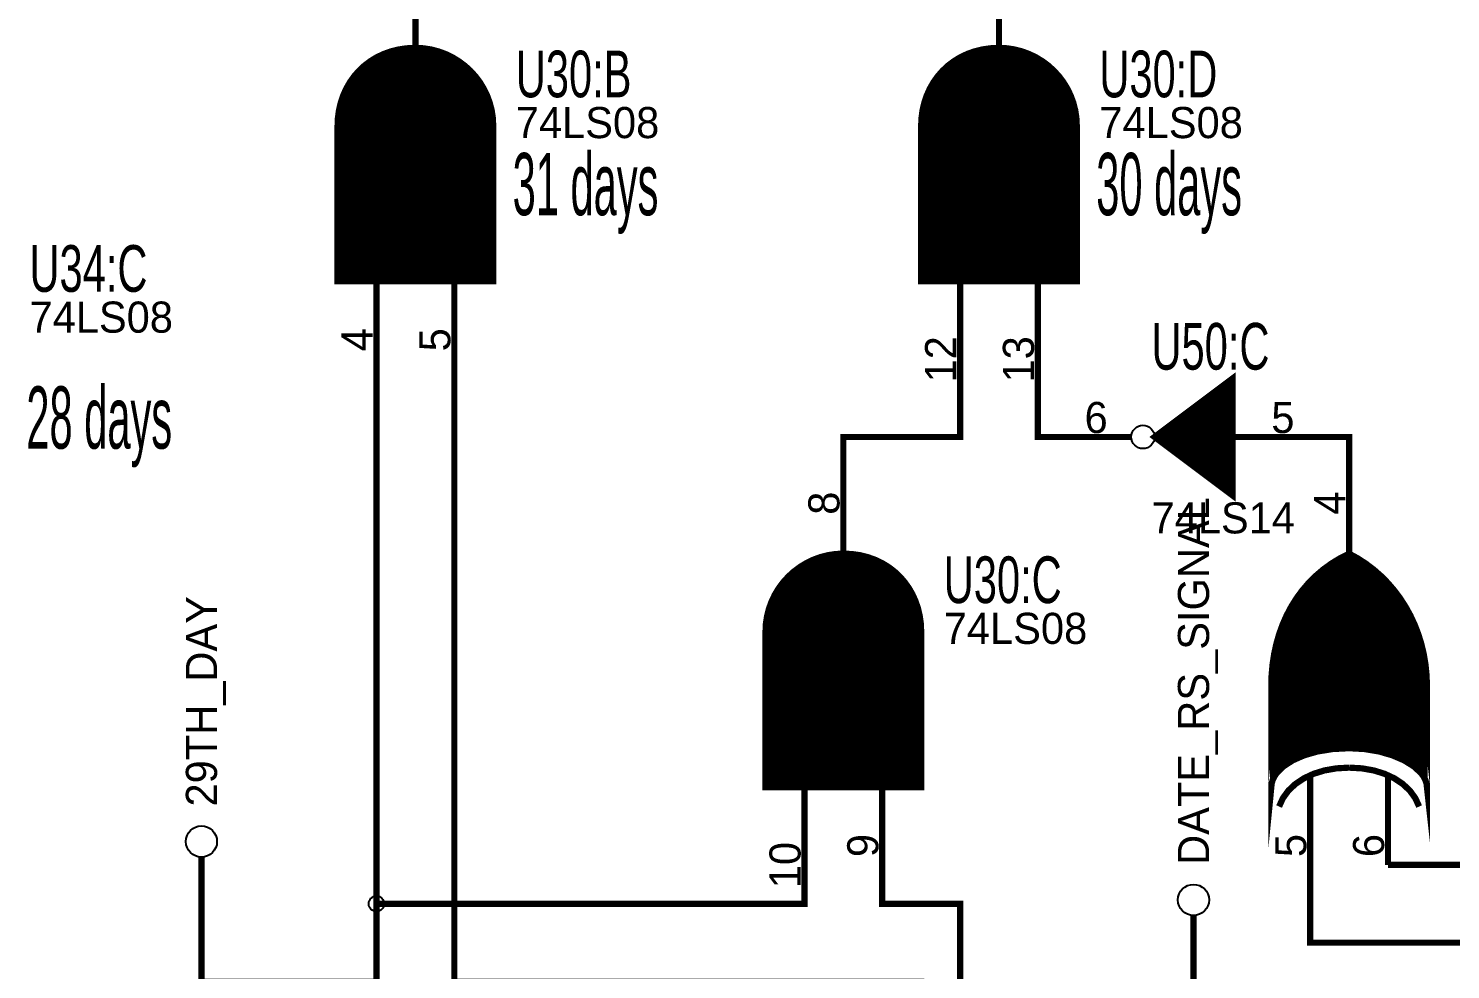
# Model space of a CAD drawing. Header units: inches. Extents: x -9.9 to 15.4, y -10.4 to 10.3.
# Drawn here: x -1.545 to 2.111, y 3.081 to 5.5 of the extents above; entities that cross this region are included whole.
import ezdxf

# ---------------------------------------------------------------- set-up
doc = ezdxf.new("R2010")
doc.units = ezdxf.units.IN
doc.layers.get('0').update_dxf_attribs({"linetype": 'CONTINUOUS'})
for name, color, linetype in [('1', 1, 'CONTINUOUS'), ('2', 2, 'CONTINUOUS'), ('3', 3, 'CONTINUOUS')]:
    doc.layers.add(name, color=color, linetype=linetype)

msp = doc.modelspace()

# ---------------------------------------------------------------- linework, layer by layer
at = {"layer": '1', "const_width": 0.016}
for points in [[(-0.65, 4.65), (-0.65, 3.25)], [(-0.45, 4.65), (-0.45, 3.05), (0.75, 3.05), (0.75, 1.05), (1.75, 1.05)], [(0.55, 4.35), (0.55, 4.45), (0.85, 4.45), (0.85, 4.65)], [(1.05, 4.65), (1.05, 4.45), (1.15, 4.45)], [(1.85, 4.35), (1.85, 4.45), (1.75, 4.45)], [(2.65, 4.35), (2.25, 4.35), (2.25, 3.35), (1.95, 3.35)], [(-1.1, 3.37), (-1.1, 3.25)], [(0.45, 3.35), (0.45, 3.25), (-0.65, 3.25)], [(0.65, 3.35), (0.65, 3.25), (0.85, 3.25), (0.85, 2.95)], [(1.75, 3.35), (1.75, 3.15), (3.05, 3.15)], [(-0.65, 3.25), (-0.65, 3.05), (-1.1, 3.05)], [(-1.1, 3.25), (-1.1, 3.05)], [(1.45, 3.22), (1.45, 3.1)], [(1.45, 3.1), (1.45, 2.75)]]:
    msp.add_lwpolyline(points, dxfattribs=at)
at = {"layer": '1'}
for centre, radius in [((-1.1, 3.41), 0.04), ((1.45, 3.26), 0.04), ((-0.65, 3.25), 0.02)]:
    msp.add_circle(centre, radius, dxfattribs=at)
at = {"layer": '2'}
for points in [[(-0.588583, 4.85), (-0.588583, 5.446564)], [(-0.584646, 4.85), (-0.584646, 5.447134)], [(-0.580709, 4.85), (-0.580709, 5.447704)], [(-0.576772, 4.85), (-0.576772, 5.448275)], [(-0.572835, 4.85), (-0.572835, 5.448844)], [(-0.568898, 4.85), (-0.568898, 5.44911)], [(-0.564961, 4.85), (-0.564961, 5.449295)], [(-0.561024, 4.85), (-0.561024, 5.449481)], [(-0.557087, 4.85), (-0.557087, 5.449666)], [(-0.55315, 4.85), (-0.55315, 5.449852)], [(-0.549213, 4.85), (-0.549213, 5.44996)], [(-0.545276, 4.85), (-0.545276, 5.449759)], [(-0.541339, 4.85), (-0.541339, 5.449559)], [(-0.537402, 4.85), (-0.537402, 5.449358)], [(-0.533465, 4.85), (-0.533465, 5.449158)], [(-0.529528, 4.85), (-0.529528, 5.448947)], [(-0.525591, 4.85), (-0.525591, 5.448342)], [(-0.521654, 4.85), (-0.521654, 5.447737)], [(-0.517717, 4.85), (-0.517717, 5.447132)], [(-0.51378, 4.85), (-0.51378, 5.446526)], [(0.911417, 4.85), (0.911417, 5.446564)], [(0.915354, 4.85), (0.915354, 5.447134)], [(0.919291, 4.85), (0.919291, 5.447704)], [(0.923228, 4.85), (0.923228, 5.448275)], [(0.927165, 4.85), (0.927165, 5.448844)], [(0.931102, 4.85), (0.931102, 5.44911)], [(0.935039, 4.85), (0.935039, 5.449295)], [(0.938976, 4.85), (0.938976, 5.449481)], [(0.942913, 4.85), (0.942913, 5.449666)], [(0.94685, 4.85), (0.94685, 5.449852)], [(0.950787, 4.85), (0.950787, 5.44996)], [(0.954724, 4.85), (0.954724, 5.449759)], [(0.958661, 4.85), (0.958661, 5.449559)], [(0.962598, 4.85), (0.962598, 5.449358)], [(0.966535, 4.85), (0.966535, 5.449158)], [(0.970472, 4.85), (0.970472, 5.448947)], [(0.974409, 4.85), (0.974409, 5.448342)], [(0.978346, 4.85), (0.978346, 5.447737)], [(0.982283, 4.85), (0.982283, 5.447132)], [(0.98622, 4.85), (0.98622, 5.446526)], [(-0.67126, 4.85), (-0.67126, 5.411732)], [(-0.667323, 4.85), (-0.667323, 5.414728)], [(-0.663386, 4.85), (-0.663386, 5.417328)], [(-0.659449, 4.85), (-0.659449, 5.419732)], [(-0.655512, 4.85), (-0.655512, 5.422135)], [(-0.651575, 4.85), (-0.651575, 5.424539)], [(-0.647638, 4.85), (-0.647638, 5.426687)], [(-0.643701, 4.85), (-0.643701, 5.428568)], [(-0.639764, 4.85), (-0.639764, 5.430449)], [(-0.635827, 4.85), (-0.635827, 5.432331)], [(-0.63189, 4.85), (-0.63189, 5.434211)], [(-0.627953, 4.85), (-0.627953, 5.435623)], [(-0.624016, 4.85), (-0.624016, 5.437032)], [(-0.620079, 4.85), (-0.620079, 5.438441)], [(-0.616142, 4.85), (-0.616142, 5.439851)], [(-0.612205, 4.85), (-0.612205, 5.441171)], [(-0.608268, 4.85), (-0.608268, 5.442146)], [(-0.604331, 4.85), (-0.604331, 5.443121)], [(-0.600394, 4.85), (-0.600394, 5.444097)], [(-0.596457, 4.85), (-0.596457, 5.445073)], [(-0.59252, 4.85), (-0.59252, 5.445994)], [(-0.509843, 4.85), (-0.509843, 5.445921)], [(-0.505906, 4.85), (-0.505906, 5.444904)], [(-0.501969, 4.85), (-0.501969, 5.443885)], [(-0.498031, 4.85), (-0.498031, 5.442867)], [(-0.494094, 4.85), (-0.494094, 5.441848)], [(-0.490157, 4.85), (-0.490157, 5.440771)], [(-0.48622, 4.85), (-0.48622, 5.439323)], [(-0.482283, 4.85), (-0.482283, 5.437875)], [(-0.478346, 4.85), (-0.478346, 5.436427)], [(-0.474409, 4.85), (-0.474409, 5.434979)], [(-0.470472, 4.85), (-0.470472, 5.433314)], [(-0.466535, 4.85), (-0.466535, 5.43141)], [(-0.462598, 4.85), (-0.462598, 5.429506)], [(-0.458661, 4.85), (-0.458661, 5.427602)], [(-0.454724, 4.85), (-0.454724, 5.42568)], [(-0.450787, 4.85), (-0.450787, 5.423282)], [(-0.44685, 4.85), (-0.44685, 5.420883)], [(-0.442913, 4.85), (-0.442913, 5.418485)], [(-0.438976, 4.85), (-0.438976, 5.416087)], [(-0.435039, 4.85), (-0.435039, 5.413221)], [(-0.431102, 4.85), (-0.431102, 5.410273)], [(0.82874, 4.85), (0.82874, 5.411732)], [(0.832677, 4.85), (0.832677, 5.414728)], [(0.836614, 4.85), (0.836614, 5.417328)], [(0.840551, 4.85), (0.840551, 5.419732)], [(0.844488, 4.85), (0.844488, 5.422135)], [(0.848425, 4.85), (0.848425, 5.424539)], [(0.852362, 4.85), (0.852362, 5.426687)], [(0.856299, 4.85), (0.856299, 5.428568)], [(0.860236, 4.85), (0.860236, 5.430449)], [(0.864173, 4.85), (0.864173, 5.432331)], [(0.86811, 4.85), (0.86811, 5.434211)], [(0.872047, 4.85), (0.872047, 5.435623)], [(0.875984, 4.85), (0.875984, 5.437032)], [(0.879921, 4.85), (0.879921, 5.438441)], [(0.883858, 4.85), (0.883858, 5.439851)], [(0.887795, 4.85), (0.887795, 5.441171)], [(0.891732, 4.85), (0.891732, 5.442146)], [(0.895669, 4.85), (0.895669, 5.443121)], [(0.899606, 4.85), (0.899606, 5.444097)], [(0.903543, 4.85), (0.903543, 5.445073)], [(0.90748, 4.85), (0.90748, 5.445994)], [(0.990157, 4.85), (0.990157, 5.445921)], [(0.994094, 4.85), (0.994094, 5.444904)], [(0.998031, 4.85), (0.998031, 5.443885)], [(1.001969, 4.85), (1.001969, 5.442867)], [(1.005906, 4.85), (1.005906, 5.441848)], [(1.009843, 4.85), (1.009843, 5.440771)], [(1.01378, 4.85), (1.01378, 5.439323)], [(1.017717, 4.85), (1.017717, 5.437875)], [(1.021654, 4.85), (1.021654, 5.436427)], [(1.025591, 4.85), (1.025591, 5.434979)], [(1.029528, 4.85), (1.029528, 5.433314)], [(1.033465, 4.85), (1.033465, 5.43141)], [(1.037402, 4.85), (1.037402, 5.429506)], [(1.041339, 4.85), (1.041339, 5.427602)], [(1.045276, 4.85), (1.045276, 5.42568)], [(1.049213, 4.85), (1.049213, 5.423282)], [(1.05315, 4.85), (1.05315, 5.420883)], [(1.057087, 4.85), (1.057087, 5.418485)], [(1.061024, 4.85), (1.061024, 5.416087)], [(1.064961, 4.85), (1.064961, 5.413221)], [(1.068898, 4.85), (1.068898, 5.410273)], [(-0.706693, 4.85), (-0.706693, 5.377853)], [(-0.702756, 4.85), (-0.702756, 5.382363)], [(-0.698819, 4.85), (-0.698819, 5.386874)], [(-0.694882, 4.85), (-0.694882, 5.39136)], [(-0.690945, 4.85), (-0.690945, 5.395045)], [(-0.687008, 4.85), (-0.687008, 5.398729)], [(-0.683071, 4.85), (-0.683071, 5.402414)], [(-0.679134, 4.85), (-0.679134, 5.40574)], [(-0.675197, 4.85), (-0.675197, 5.408736)], [(-0.427165, 4.85), (-0.427165, 5.407324)], [(-0.423228, 4.85), (-0.423228, 5.404375)], [(-0.419291, 4.85), (-0.419291, 5.400836)], [(-0.415354, 4.85), (-0.415354, 5.397255)], [(-0.411417, 4.85), (-0.411417, 5.393675)], [(-0.40748, 4.85), (-0.40748, 5.389853)], [(-0.403543, 4.85), (-0.403543, 5.385524)], [(-0.399606, 4.85), (-0.399606, 5.381195)], [(-0.395669, 4.85), (-0.395669, 5.37683)], [(0.793307, 4.85), (0.793307, 5.377853)], [(0.797244, 4.85), (0.797244, 5.382363)], [(0.801181, 4.85), (0.801181, 5.386874)], [(0.805118, 4.85), (0.805118, 5.39136)], [(0.809055, 4.85), (0.809055, 5.395045)], [(0.812992, 4.85), (0.812992, 5.398729)], [(0.816929, 4.85), (0.816929, 5.402414)], [(0.820866, 4.85), (0.820866, 5.40574)], [(0.824803, 4.85), (0.824803, 5.408736)], [(1.072835, 4.85), (1.072835, 5.407324)], [(1.076772, 4.85), (1.076772, 5.404375)], [(1.080709, 4.85), (1.080709, 5.400836)], [(1.084646, 4.85), (1.084646, 5.397255)], [(1.088583, 4.85), (1.088583, 5.393675)], [(1.09252, 4.85), (1.09252, 5.389853)], [(1.096457, 4.85), (1.096457, 5.385524)], [(1.100394, 4.85), (1.100394, 5.381195)], [(1.104331, 4.85), (1.104331, 5.37683)], [(-0.730315, 4.85), (-0.730315, 5.339489)], [(-0.726378, 4.85), (-0.726378, 5.347589)], [(-0.722441, 4.85), (-0.722441, 5.354479)], [(-0.718504, 4.85), (-0.718504, 5.361368)], [(-0.714567, 4.85), (-0.714567, 5.366959)], [(-0.71063, 4.85), (-0.71063, 5.3725)], [(-0.391732, 4.85), (-0.391732, 5.371574)], [(-0.387795, 4.85), (-0.387795, 5.366318)], [(-0.383858, 4.85), (-0.383858, 5.360933)], [(-0.379921, 4.85), (-0.379921, 5.35447)], [(-0.375984, 4.85), (-0.375984, 5.348008)], [(-0.372047, 4.85), (-0.372047, 5.340614)], [(0.769685, 4.85), (0.769685, 5.339489)], [(0.773622, 4.85), (0.773622, 5.347589)], [(0.777559, 4.85), (0.777559, 5.354479)], [(0.781496, 4.85), (0.781496, 5.361368)], [(0.785433, 4.85), (0.785433, 5.366959)], [(0.78937, 4.85), (0.78937, 5.3725)], [(1.108268, 4.85), (1.108268, 5.371574)], [(1.112205, 4.85), (1.112205, 5.366318)], [(1.116142, 4.85), (1.116142, 5.360933)], [(1.120079, 4.85), (1.120079, 5.35447)], [(1.124016, 4.85), (1.124016, 5.348008)], [(1.127953, 4.85), (1.127953, 5.340614)], [(-0.742126, 4.85), (-0.742126, 5.308031)], [(-0.738189, 4.85), (-0.738189, 5.320069)], [(-0.734252, 4.85), (-0.734252, 5.330716)], [(-0.36811, 4.85), (-0.36811, 5.332472)], [(-0.364173, 4.85), (-0.364173, 5.323285)], [(-0.360236, 4.85), (-0.360236, 5.312582)], [(0.757874, 4.85), (0.757874, 5.308031)], [(0.761811, 4.85), (0.761811, 5.320069)], [(0.765748, 4.85), (0.765748, 5.330716)], [(1.13189, 4.85), (1.13189, 5.332472)], [(1.135827, 4.85), (1.135827, 5.323285)], [(1.139764, 4.85), (1.139764, 5.312582)], [(-0.746063, 4.85), (-0.746063, 5.291303)], [(-0.356299, 4.85), (-0.356299, 5.298746)], [(-0.352362, 4.85), (-0.352362, 5.27899)], [(0.753937, 4.85), (0.753937, 5.291303)], [(1.143701, 4.85), (1.143701, 5.298746)], [(1.147638, 4.85), (1.147638, 5.27899)], [(-0.75, 4.85), (-0.75, 5.25)], [(-0.35, 4.85), (-0.35, 5.25)], [(0.75, 4.85), (0.75, 5.25)], [(1.15, 4.85), (1.15, 5.25)], [(1.511417, 4.328937), (1.511417, 4.571063)], [(1.515354, 4.325984), (1.515354, 4.574016)], [(1.519291, 4.323031), (1.519291, 4.576969)], [(1.523228, 4.320079), (1.523228, 4.579921)], [(1.527165, 4.317126), (1.527165, 4.582874)], [(1.531102, 4.314173), (1.531102, 4.585827)], [(1.535039, 4.311221), (1.535039, 4.588779)], [(1.538976, 4.308268), (1.538976, 4.591733)], [(1.542913, 4.305315), (1.542913, 4.594685)], [(1.54685, 4.302362), (1.54685, 4.597638)], [(1.55, 4.3), (1.55, 4.6)], [(1.460236, 4.367323), (1.460236, 4.532677)], [(1.464173, 4.36437), (1.464173, 4.53563)], [(1.46811, 4.361417), (1.46811, 4.538583)], [(1.472047, 4.358465), (1.472047, 4.541535)], [(1.475984, 4.355512), (1.475984, 4.544488)], [(1.479921, 4.352559), (1.479921, 4.547441)], [(1.483858, 4.349607), (1.483858, 4.550394)], [(1.487795, 4.346653), (1.487795, 4.553347)], [(1.491732, 4.343701), (1.491732, 4.556299)], [(1.495669, 4.340748), (1.495669, 4.559252)], [(1.499606, 4.337795), (1.499606, 4.562205)], [(1.503543, 4.334843), (1.503543, 4.565157)], [(1.50748, 4.33189), (1.50748, 4.56811)], [(1.412992, 4.402756), (1.412992, 4.497244)], [(1.416929, 4.399803), (1.416929, 4.500197)], [(1.420866, 4.396851), (1.420866, 4.50315)], [(1.424803, 4.393898), (1.424803, 4.506103)], [(1.42874, 4.390945), (1.42874, 4.509055)], [(1.432677, 4.387992), (1.432677, 4.512008)], [(1.436614, 4.385039), (1.436614, 4.514961)], [(1.440551, 4.382087), (1.440551, 4.517913)], [(1.444488, 4.379134), (1.444488, 4.520866)], [(1.448425, 4.376181), (1.448425, 4.523819)], [(1.452362, 4.373229), (1.452362, 4.526772)], [(1.456299, 4.370275), (1.456299, 4.529725)], [(1.365748, 4.438189), (1.365748, 4.461811)], [(1.369685, 4.435236), (1.369685, 4.464764)], [(1.373622, 4.432283), (1.373622, 4.467717)], [(1.377559, 4.429331), (1.377559, 4.470669)], [(1.381496, 4.426378), (1.381496, 4.473622)], [(1.385433, 4.423425), (1.385433, 4.476575)], [(1.38937, 4.420473), (1.38937, 4.479527)], [(1.393307, 4.41752), (1.393307, 4.482481)], [(1.397244, 4.414567), (1.397244, 4.485433)], [(1.401181, 4.411614), (1.401181, 4.488386)], [(1.405118, 4.408661), (1.405118, 4.491339)], [(1.409055, 4.405709), (1.409055, 4.494291)], [(1.35, 4.45), (1.35, 4.45)], [(1.353937, 4.447047), (1.353937, 4.452953)], [(1.357874, 4.444095), (1.357874, 4.455905)], [(1.361811, 4.441142), (1.361811, 4.458858)], [(0.46811, 3.55), (0.46811, 4.132171)], [(0.472047, 3.55), (0.472047, 4.134075)], [(0.475984, 3.55), (0.475984, 4.135558)], [(0.479921, 3.55), (0.479921, 4.137006)], [(0.483858, 3.55), (0.483858, 4.138454)], [(0.487795, 3.55), (0.487795, 4.139903)], [(0.491732, 3.55), (0.491732, 4.141237)], [(0.495669, 3.55), (0.495669, 4.142256)], [(0.499606, 3.55), (0.499606, 4.143274)], [(0.503543, 3.55), (0.503543, 4.144293)], [(0.50748, 3.55), (0.50748, 4.145311)], [(0.511417, 3.55), (0.511417, 4.146163)], [(0.515354, 3.55), (0.515354, 4.146768)], [(0.519291, 3.55), (0.519291, 4.147373)], [(0.523228, 3.55), (0.523228, 4.147979)], [(0.527165, 3.55), (0.527165, 4.148584)], [(0.531102, 3.55), (0.531102, 4.149037)], [(0.535039, 3.55), (0.535039, 4.149238)], [(0.538976, 3.55), (0.538976, 4.149438)], [(0.542913, 3.55), (0.542913, 4.149639)], [(0.54685, 3.55), (0.54685, 4.149839)], [(0.550787, 3.55), (0.550787, 4.149962)], [(0.554724, 3.55), (0.554724, 4.149777)], [(0.558661, 3.55), (0.558661, 4.149592)], [(0.562598, 3.55), (0.562598, 4.149406)], [(0.566535, 3.55), (0.566535, 4.149221)], [(0.570472, 3.55), (0.570472, 4.149035)], [(0.574409, 3.55), (0.574409, 4.148616)], [(0.578346, 3.55), (0.578346, 4.148046)], [(0.582283, 3.55), (0.582283, 4.147476)], [(0.58622, 3.55), (0.58622, 4.146906)], [(0.590158, 3.55), (0.590158, 4.146336)], [(0.594095, 3.55), (0.594095, 4.145658)], [(0.598032, 3.55), (0.598032, 4.144683)], [(0.601969, 3.55), (0.601969, 4.143707)], [(0.605906, 3.55), (0.605906, 4.142732)], [(0.609843, 3.55), (0.609843, 4.141756)], [(0.61378, 3.55), (0.61378, 4.140696)], [(0.617717, 3.55), (0.617717, 4.139287)], [(0.621654, 3.55), (0.621654, 4.137877)], [(0.625591, 3.55), (0.625591, 4.136468)], [(0.629528, 3.55), (0.629528, 4.135059)], [(0.633465, 3.55), (0.633465, 4.133459)], [(0.637402, 3.55), (0.637402, 4.131578)], [(1.815354, 3.648192), (1.815354, 4.13122)], [(1.819291, 3.648398), (1.819291, 4.133631)], [(1.823228, 3.648603), (1.823228, 4.136042)], [(1.827165, 3.648808), (1.827165, 4.138367)], [(1.831102, 3.649014), (1.831102, 4.140372)], [(1.835039, 3.649219), (1.835039, 4.142378)], [(1.838976, 3.649425), (1.838976, 4.144384)], [(1.842913, 3.64963), (1.842913, 4.146389)], [(1.84685, 3.649835), (1.84685, 4.148395)], [(1.850787, 3.649956), (1.850787, 4.149569)], [(1.854724, 3.649736), (1.854724, 4.147413)], [(1.858661, 3.649516), (1.858661, 4.145257)], [(1.862598, 3.649296), (1.862598, 4.143101)], [(1.866535, 3.649075), (1.866535, 4.140945)], [(1.870472, 3.648855), (1.870472, 4.13879)], [(1.874409, 3.648635), (1.874409, 4.136394)], [(1.878346, 3.648415), (1.878346, 4.133843)], [(1.882283, 3.648195), (1.882283, 4.131291)], [(0.412992, 3.55), (0.412992, 4.095108)], [(0.416929, 3.55), (0.416929, 4.098688)], [(0.420866, 3.55), (0.420866, 4.102268)], [(0.424803, 3.55), (0.424803, 4.105554)], [(0.42874, 3.55), (0.42874, 4.108503)], [(0.432677, 3.55), (0.432677, 4.111452)], [(0.436614, 3.55), (0.436614, 4.114401)], [(0.440551, 3.55), (0.440551, 4.117046)], [(0.444488, 3.55), (0.444488, 4.119444)], [(0.448425, 3.55), (0.448425, 4.121842)], [(0.452362, 3.55), (0.452362, 4.124241)], [(0.456299, 3.55), (0.456299, 4.12646)], [(0.460236, 3.55), (0.460236, 4.128364)], [(0.464173, 3.55), (0.464173, 4.130267)], [(0.641339, 3.55), (0.641339, 4.129697)], [(0.645276, 3.55), (0.645276, 4.127816)], [(0.649213, 3.55), (0.649213, 4.125935)], [(0.65315, 3.55), (0.65315, 4.123578)], [(0.657087, 3.55), (0.657087, 4.121174)], [(0.661024, 3.55), (0.661024, 4.118771)], [(0.664961, 3.55), (0.664961, 4.116367)], [(0.668898, 3.55), (0.668898, 4.11353)], [(0.672835, 3.55), (0.672835, 4.110534)], [(0.676772, 3.55), (0.676772, 4.107538)], [(0.680709, 3.55), (0.680709, 4.104542)], [(0.684646, 3.55), (0.684646, 4.10094)], [(0.688583, 3.55), (0.688583, 4.097256)], [(1.76811, 3.641402), (1.76811, 4.096247)], [(1.772047, 3.642047), (1.772047, 4.099611)], [(1.775984, 3.642691), (1.775984, 4.102973)], [(1.779921, 3.643335), (1.779921, 4.106337)], [(1.783858, 3.643978), (1.783858, 4.109625)], [(1.787795, 3.644622), (1.787795, 4.112485)], [(1.791732, 3.645265), (1.791732, 4.115345)], [(1.795669, 3.645909), (1.795669, 4.118205)], [(1.799606, 3.646553), (1.799606, 4.121065)], [(1.803543, 3.647197), (1.803543, 4.123925)], [(1.80748, 3.647781), (1.80748, 4.126398)], [(1.811417, 3.647987), (1.811417, 4.128808)], [(1.88622, 3.647975), (1.88622, 4.12874)], [(1.890157, 3.647755), (1.890157, 4.126189)], [(1.894094, 3.64709), (1.894094, 4.123523)], [(1.898031, 3.646423), (1.898031, 4.120543)], [(1.901968, 3.645757), (1.901968, 4.117562)], [(1.905905, 3.64509), (1.905905, 4.114581)], [(1.909842, 3.644423), (1.909842, 4.1116)], [(1.913779, 3.643756), (1.913779, 4.108528)], [(1.917717, 3.643089), (1.917717, 4.105075)], [(1.921654, 3.642423), (1.921654, 4.101622)], [(1.925591, 3.641756), (1.925591, 4.098168)], [(1.929528, 3.640863), (1.929528, 4.094715)], [(0.385433, 3.55), (0.385433, 4.063164)], [(0.38937, 3.55), (0.38937, 4.06842)], [(0.393307, 3.55), (0.393307, 4.073677)], [(0.397244, 3.55), (0.397244, 4.078597)], [(0.401181, 3.55), (0.401181, 4.082926)], [(0.405118, 3.55), (0.405118, 4.087256)], [(0.409055, 3.55), (0.409055, 4.091527)], [(0.69252, 3.55), (0.69252, 4.093571)], [(0.696457, 3.55), (0.696457, 4.089581)], [(0.700394, 3.55), (0.700394, 4.08507)], [(0.704331, 3.55), (0.704331, 4.080559)], [(0.708268, 3.55), (0.708268, 4.075824)], [(0.712205, 3.55), (0.712205, 4.070283)], [(0.716142, 3.55), (0.716142, 4.064743)], [(0.720079, 3.55), (0.720079, 4.058612)], [(1.732677, 3.630966), (1.732677, 4.059209)], [(1.736614, 3.632302), (1.736614, 4.063804)], [(1.740551, 3.63344), (1.740551, 4.068399)], [(1.744488, 3.634577), (1.744488, 4.072994)], [(1.748425, 3.635715), (1.748425, 4.077183)], [(1.752362, 3.636852), (1.752362, 4.081119)], [(1.756299, 3.637989), (1.756299, 4.085053)], [(1.760236, 3.639127), (1.760236, 4.088988)], [(1.764173, 3.640265), (1.764173, 4.092884)], [(1.933465, 3.639719), (1.933465, 4.091048)], [(1.937402, 3.638576), (1.937402, 4.087066)], [(1.941339, 3.637433), (1.941339, 4.083084)], [(1.945276, 3.636289), (1.945276, 4.079102)], [(1.949213, 3.635146), (1.949213, 4.07512)], [(1.95315, 3.634003), (1.95315, 4.070589)], [(1.957087, 3.632859), (1.957087, 4.066003)], [(1.961024, 3.631716), (1.961024, 4.061419)], [(0.365748, 3.55), (0.365748, 4.027566)], [(0.369685, 3.55), (0.369685, 4.035729)], [(0.373622, 3.55), (0.373622, 4.04387)], [(0.377559, 3.55), (0.377559, 4.050593)], [(0.381496, 3.55), (0.381496, 4.057056)], [(0.724016, 3.55), (0.724016, 4.051723)], [(0.727953, 3.55), (0.727953, 4.044752)], [(0.73189, 3.55), (0.73189, 4.03598)], [(0.735827, 3.55), (0.735827, 4.02706)], [(1.709055, 3.62054), (1.709055, 4.026254)], [(1.712992, 3.622277), (1.712992, 4.032561)], [(1.716929, 3.624015), (1.716929, 4.03833)], [(1.720866, 3.625753), (1.720866, 4.043702)], [(1.724803, 3.627491), (1.724803, 4.049074)], [(1.72874, 3.629228), (1.72874, 4.054446)], [(1.964961, 3.630101), (1.964961, 4.056834)], [(1.968898, 3.628401), (1.968898, 4.051736)], [(1.972835, 3.626701), (1.972835, 4.046449)], [(1.976772, 3.625001), (1.976772, 4.041163)], [(1.980709, 3.623301), (1.980709, 4.035876)], [(1.984646, 3.621602), (1.984646, 4.029854)], [(1.988583, 3.619902), (1.988583, 4.023731)], [(0.353937, 3.55), (0.353937, 3.989233)], [(0.357874, 3.55), (0.357874, 4.004833)], [(0.361811, 3.55), (0.361811, 4.016863)], [(0.739764, 3.55), (0.739764, 4.015408)], [(0.743701, 3.55), (0.743701, 4.00134)], [(1.68937, 3.608622), (1.68937, 3.991226)], [(1.693307, 3.611173), (1.693307, 3.998691)], [(1.697244, 3.613724), (1.697244, 4.006155)], [(1.701181, 3.616275), (1.701181, 4.013619)], [(1.705118, 3.618802), (1.705118, 4.019947)], [(1.99252, 3.617965), (1.99252, 4.017608)], [(1.996457, 3.61553), (1.996457, 4.011104)], [(2.000394, 3.613095), (2.000394, 4.003953)], [(2.004331, 3.610659), (2.004331, 3.996801)], [(2.008268, 3.608224), (2.008268, 3.989365)], [(0.35, 3.55), (0.35, 3.95)], [(0.747638, 3.55), (0.747638, 3.980726)], [(0.75, 3.55), (0.75, 3.95)], [(1.673622, 3.595767), (1.673622, 3.952733)], [(1.677559, 3.599619), (1.677559, 3.963664)], [(1.681496, 3.603472), (1.681496, 3.973339)], [(1.685433, 3.606071), (1.685433, 3.982285)], [(2.012205, 3.605789), (2.012205, 3.980903)], [(2.016142, 3.603231), (2.016142, 3.972442)], [(2.020079, 3.599635), (2.020079, 3.963217)], [(2.024016, 3.596038), (2.024016, 3.953009)], [(1.661811, 3.58303), (1.661811, 3.912635)], [(1.665748, 3.588062), (1.665748, 3.927678)], [(1.669685, 3.591915), (1.669685, 3.941431)], [(2.027953, 3.592442), (2.027953, 3.942694)], [(2.03189, 3.588846), (2.03189, 3.930007)], [(2.035827, 3.584593), (2.035827, 3.917122)], [(1.657874, 3.577187), (1.657874, 3.894502)], [(2.039764, 3.579389), (2.039764, 3.900595)], [(2.043701, 3.572749), (2.043701, 3.880811)], [(1.653937, 3.569191), (1.653937, 3.869664)], [(2.047638, 3.563405), (2.047638, 3.85217)], [(1.65, 3.55), (1.65, 3.81)], [(2.05, 3.55), (2.05, 3.81)]]:
    msp.add_lwpolyline(points, dxfattribs=at)
at = {"layer": '3', "const_width": 0.016}
for points in [[(-0.55, 5.65), (-0.55, 5.45)], [(0.95, 5.65), (0.95, 5.45)], [(-0.55, 5.45), (-0.572022, 5.448963), (-0.593047, 5.445918), (-0.613017, 5.440969), (-0.631875, 5.434219), (-0.649561, 5.425769), (-0.666016, 5.415723), (-0.681181, 5.404182), (-0.695, 5.39125), (-0.707412, 5.377029), (-0.718359, 5.361621), (-0.727783, 5.345129), (-0.735625, 5.327656), (-0.741826, 5.309304), (-0.746328, 5.290175), (-0.749072, 5.270374), (-0.75, 5.25), (-0.75, 4.85), (-0.35, 4.85), (-0.35, 5.25), (-0.351037, 5.270374), (-0.354082, 5.290175), (-0.359031, 5.309304), (-0.365781, 5.327656), (-0.374231, 5.345129), (-0.384277, 5.361621), (-0.395818, 5.377029), (-0.40875, 5.39125), (-0.422971, 5.404182), (-0.438379, 5.415723), (-0.45487, 5.425769), (-0.472344, 5.434219), (-0.490696, 5.440969), (-0.509824, 5.445918), (-0.529626, 5.448963), (-0.55, 5.45)], [(0.95, 5.45), (0.927978, 5.448963), (0.906953, 5.445918), (0.886983, 5.440969), (0.868125, 5.434219), (0.850439, 5.425769), (0.833984, 5.415723), (0.818819, 5.404182), (0.805, 5.39125), (0.792588, 5.377029), (0.781641, 5.361621), (0.772217, 5.345129), (0.764375, 5.327656), (0.758174, 5.309304), (0.753672, 5.290175), (0.750928, 5.270374), (0.75, 5.25), (0.75, 4.85), (1.15, 4.85), (1.15, 5.25), (1.148963, 5.270374), (1.145918, 5.290175), (1.140969, 5.309304), (1.134219, 5.327656), (1.125769, 5.345129), (1.115723, 5.361621), (1.104182, 5.377029), (1.09125, 5.39125), (1.077029, 5.404182), (1.061621, 5.415723), (1.04513, 5.425769), (1.027656, 5.434219), (1.009304, 5.440969), (0.990176, 5.445918), (0.970374, 5.448963), (0.95, 5.45)], [(-0.65, 4.65), (-0.65, 4.85)], [(-0.45, 4.65), (-0.45, 4.85)], [(0.85, 4.65), (0.85, 4.85)], [(1.05, 4.65), (1.05, 4.85)], [(1.55, 4.3), (1.55, 4.6), (1.35, 4.45), (1.55, 4.3)], [(1.15, 4.45), (1.29, 4.45)], [(1.75, 4.45), (1.55, 4.45)], [(0.55, 4.35), (0.55, 4.15)], [(1.85, 4.35), (1.85, 4.15)], [(0.55, 4.15), (0.572022, 4.148962), (0.593047, 4.145918), (0.613017, 4.140969), (0.631875, 4.134219), (0.649561, 4.125769), (0.666016, 4.115723), (0.681181, 4.104182), (0.695, 4.09125), (0.707412, 4.077029), (0.718359, 4.061621), (0.727783, 4.045129), (0.735625, 4.027656), (0.741826, 4.009305), (0.746328, 3.990175), (0.749072, 3.970374), (0.75, 3.95), (0.75, 3.55), (0.35, 3.55), (0.35, 3.95), (0.351037, 3.970374), (0.354082, 3.990175), (0.359031, 4.009305), (0.365781, 4.027656), (0.374231, 4.045129), (0.384277, 4.061621), (0.395818, 4.077029), (0.40875, 4.09125), (0.422971, 4.104182), (0.438379, 4.115723), (0.45487, 4.125769), (0.472344, 4.134219), (0.490696, 4.140969), (0.509824, 4.145918), (0.529626, 4.148962), (0.55, 4.15)], [(1.85, 4.15), (1.826331, 4.137942), (1.804082, 4.124317), (1.783269, 4.109197), (1.763906, 4.092656), (1.746008, 4.074768), (1.72959, 4.055605), (1.714665, 4.035242), (1.70125, 4.01375), (1.689358, 3.991204), (1.679004, 3.967676), (1.670203, 3.94324), (1.662969, 3.917969), (1.657317, 3.891936), (1.653262, 3.865215), (1.650818, 3.837878), (1.65, 3.81), (1.65, 3.55), (1.650928, 3.559363), (1.653672, 3.568652), (1.658174, 3.577795), (1.664375, 3.586719), (1.681641, 3.603613), (1.705, 3.61875), (1.733984, 3.631543), (1.768125, 3.641406), (1.806953, 3.647754), (1.85, 3.65), (1.890176, 3.647754), (1.927656, 3.641406), (1.961621, 3.631543), (1.99125, 3.61875), (2.015723, 3.603613), (2.034219, 3.586719), (2.040969, 3.577795), (2.045918, 3.568652), (2.048963, 3.559363), (2.05, 3.55), (2.05, 3.81), (2.049073, 3.837878), (2.046328, 3.865215), (2.041826, 3.891936), (2.035625, 3.917969), (2.027783, 3.94324), (2.018359, 3.967676), (2.007412, 3.991204), (1.995, 4.01375), (1.981182, 4.035242), (1.966016, 4.055605), (1.949561, 4.074768), (1.931875, 4.092656), (1.913017, 4.109197), (1.893047, 4.124317), (1.872022, 4.137942), (1.85, 4.15)], [(1.85, 3.6), (1.817246, 3.598164), (1.786719, 3.592813), (1.75877, 3.58418), (1.73375, 3.5725), (1.712012, 3.558008), (1.693906, 3.540937), (1.679785, 3.521524), (1.67, 3.5)], [(1.75, 3.55), (1.75, 3.58)], [(1.85, 3.6), (1.882754, 3.598164), (1.913281, 3.592813), (1.94123, 3.58418), (1.96625, 3.5725), (1.987988, 3.558008), (2.006094, 3.540937), (2.020215, 3.521524), (2.03, 3.5)], [(1.95, 3.55), (1.95, 3.58)], [(0.45, 3.35), (0.45, 3.55)], [(0.65, 3.35), (0.65, 3.55)], [(1.75, 3.35), (1.75, 3.55)], [(1.95, 3.35), (1.95, 3.55)]]:
    msp.add_lwpolyline(points, dxfattribs=at)
at = {"layer": '3'}
msp.add_circle((1.32, 4.45), 0.03, dxfattribs=at)

# ---------------------------------------------------------------- texts
for s, height, width, p in [('U30:B', 0.12, 0.666667, (-0.292, 5.323)), ('U30:D', 0.12, 0.666667, (1.208, 5.323)), ('31 days', 0.16, 0.5, (-0.3, 5.02)), ('30 days', 0.16, 0.5, (1.2, 5.02)), ('U34:C', 0.12, 0.666667, (-1.542, 4.823)), ('U50:C', 0.12, 0.666667, (1.342, 4.623)), ('28 days', 0.16, 0.5, (-1.55, 4.42)), ('U30:C', 0.12, 0.666667, (0.808, 4.023))]:
    msp.add_text(s, height=height, dxfattribs=dict(width=width)).set_placement(p)
for s, p in [('74LS08', (-0.292, 5.218)), ('74LS08', (1.208, 5.218)), ('74LS08', (-1.542, 4.718)), ('6', (1.17, 4.46)), ('5', (1.65, 4.46)), ('74LS14', (1.342, 4.202)), ('74LS08', (0.808, 3.918))]:
    msp.add_text(s, height=0.08).set_placement(p)
for s, p in [('4', (-0.66, 4.67)), ('5', (-0.46, 4.67)), ('12', (0.84, 4.59)), ('13', (1.04, 4.59)), ('8', (0.54, 4.25)), ('DATE_RS_SIGNAL', (1.49, 3.35)), ('4', (1.84, 4.25)), ('29TH_DAY', (-1.06, 3.5)), ('10', (0.44, 3.29)), ('9', (0.64, 3.37)), ('5', (1.74, 3.37)), ('6', (1.94, 3.37))]:
    msp.add_text(s, height=0.08, rotation=90).set_placement(p)

doc.saveas('drawing.dxf')
